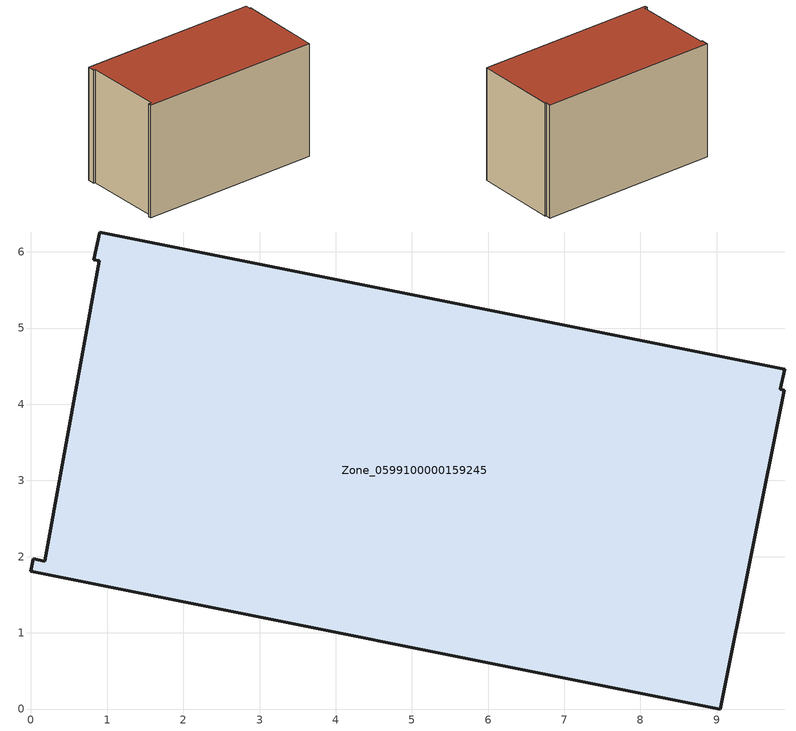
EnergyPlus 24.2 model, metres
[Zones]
Zone_0599100000159245
 floor ground (C_G): 0.18,1.94 0.89,5.88 0.83,5.9 0.9,6.26 9.89,4.46 9.83,4.2 9.89,4.18 9.05,0 0,1.81 0.03,1.97 z0
 wall outside (C_F): 0.18,1.94 0.03,1.97 0,1.81 9.05,0 9.89,4.18 9.83,4.2 9.89,4.46 0.9,6.26 0.83,5.9 0.89,5.88 0.18,1.94 z0:5.89
 roof outside (C_R): 0.89,5.88 0.18,1.94 0.03,1.97 0,1.81 9.05,0 9.89,4.18 9.83,4.2 9.89,4.46 0.9,6.26 0.83,5.9 z5.89
[BUILDING]
Pand.0599100000159245: North Axis=0; Terrain=City; Loads Convergence Tolerance Value=0.04; Temperature Convergence Tolerance Value=0.4; Solar Distribution=FullExterior; Maximum Number of Warmup Days=25; Minimum Number of Warmup Days=1
[Site:Location]
Rotterdam.The.Hague.AP_ZH_NLD Design_Conditions: Latitude=51.96; Longitude=4.45; Time Zone=1; Elevation=-4.5
[SITE:GROUNDTEMPERATURE:BUILDINGSURFACE]
18, 18, 18, 18, 18, 18, 18, 18, 18, 18, 18, 18
[MATERIAL] Thermal Absorptance=0.9; Solar Absorptance=0.7; Visible Absorptance=0.7
Name | Roughness | Thickness | Conductivity | Density | Specific Heat
G.TI.1946-1964 | MediumSmooth | 0.15 | 1 | 540 | 1210
F.TI.1946-1964 | Rough | 0.3 | 0.857143 | 1920 | 840
R.TI.1946-1964 | MediumRough | 0.2 | 0.277778 | 1500 | 1000
[CONSTRUCTION]
C_G: G.TI.1946-1964
C_F: F.TI.1946-1964
C_R: R.TI.1946-1964
[ZONE]
Zone_0599100000159245: Type=1; Multiplier=1; Ceiling Height=Autocalculate; Volume=Autocalculate; Floor Area=autocalculate; Part of Total Floor Area=Yes
[ZONEINFILTRATION:DESIGNFLOWRATE]
Infil_Zone_0599100000159245: Zone or ZoneList or Space or SpaceList=Zone_0599100000159245; Schedule=AlwaysOn; Design Flow Rate Calculation Method=Flow/Area; Flow Rate per Floor Area=0.003; Constant Term Coefficient=1; Temperature Term Coefficient=0; Velocity Term Coefficient=0; Velocity Squared Term Coefficient=0
[HVACTEMPLATE:ZONE:IDEALLOADSAIRSYSTEM]
Zone_0599100000159245: Maximum Heating Supply Air Temperature=50; Minimum Cooling Supply Air Temperature=13; Maximum Heating Supply Air Humidity Ratio=0.0156; Minimum Cooling Supply Air Humidity Ratio=0.0077; Heating Limit=NoLimit; Cooling Limit=NoLimit; Dehumidification Control Type=ConstantSensibleHeatRatio; Cooling Sensible Heat Ratio=0.7; Dehumidification Setpoint=60; Humidification Control Type=None; Humidification Setpoint=30; Outdoor Air Method=None; Outdoor Air Flow Rate per Person=0.00944; Outdoor Air Flow Rate per Zone Floor Area=0; Outdoor Air Flow Rate per Zone=0; Demand Controlled Ventilation Type=None; Outdoor Air Economizer Type=NoEconomizer; Heat Recovery Type=None; Sensible Heat Recovery Effectiveness=0.7; Latent Heat Recovery Effectiveness=0.65
[ZONECONTROL:THERMOSTAT]
ThermostatControl_Zone_0599100000159245: Zone or ZoneList=Zone_0599100000159245; Control Type Schedule=DualSetpointControlType; Control 1=Thermostat_Zone_0599100000159245; Temperature Difference Between Cutout And Setpoint=0
[THERMOSTATSETPOINT:DUALSETPOINT]
Thermostat_Zone_0599100000159245: Heating Setpoint Temperature Schedule=HeatingSetpoint_Zone_0599100000159245; Cooling Setpoint Temperature Schedule=CoolingSetpoint_Zone_0599100000159245
[SCHEDULE:COMPACT]
HeatingSetpoint_Zone_0599100000159245: Through: 12/31, For: AllDays, Until: 24:00, 21
CoolingSetpoint_Zone_0599100000159245: Through: 12/31, For: AllDays, Until: 24:00, 24
DualSetpointControlType: Through: 12/31, For: AllDays, Until: 24:00, 4
AlwaysOn: Through: 12/31, For: AllDays, Until: 24:00, 1
